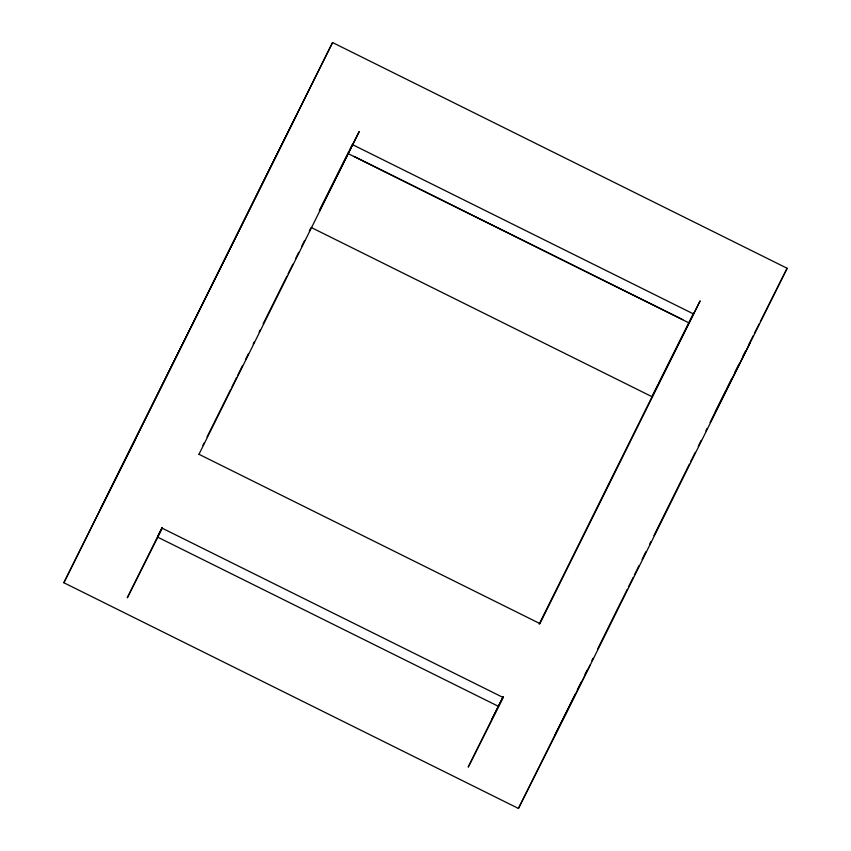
<?xml version="1.0" encoding="UTF-8"?>
<svg xmlns="http://www.w3.org/2000/svg" width="851" height="851" viewBox="0 0 851 851"><rect width="100%" height="100%" fill="white"/><g stroke="black" fill="none" stroke-linecap="round" stroke-linejoin="round"><path stroke-width="1.28" d="M63.857 582.733L332.571 42.55L787.143 268.267L566.628 712.627L518.429 808.45L63.857 582.733L332.571 42.55M157.946 535.853L162.179 527.503M202.953 445.328L204.144 442.945M207.006 436.999L230.738 389.354M231.919 386.971L236.642 377.44M237.833 375.057L242.556 365.526M245.513 359.579L248.471 353.622M253.194 344.091L254.375 341.708M259.108 332.177L260.289 329.805M263.15 323.859L286.883 276.203M288.064 273.82L292.797 264.299M295.754 258.342L298.701 252.385M301.658 246.428L304.615 240.471M309.339 230.951L310.53 228.568M347.208 154.637L319.359 210.761L359.218 131.565L198.953 454.338M503.111 696.799L468.21 767.123L503.207 697.533L162.275 528.237L127.278 597.838L157.446 537.034L498.378 706.319M539.162 624.145L693.469 313.328M539.885 623.623L700.15 300.86L658.546 383.567M518.429 808.45L569.383 705.958M569.734 705.085L575.297 694.044M577.393 689.64L581.201 682.13M585.062 674.194L587.116 670.226M591.849 660.695L593.03 658.312M597.753 648.792L620.432 602.902M620.804 602.338L627.304 589.232M628.485 586.85L633.218 577.329M634.399 574.946L639.122 565.415M642.08 559.458L645.792 551.81M649.77 543.98L650.951 541.598M653.908 535.641L689.363 464.178M690.597 461.519L691.778 459.136M692.32 458.232L695.278 452.275M698.235 446.318L701.181 440.361M705.915 430.829L707.096 428.457M710.053 422.5L725.977 390.226M727.158 387.854L731.871 378.344M734.828 372.408L738.955 364.09M295.797 116.459L100.62 508.813L135.628 439.222M348.974 151.116L347.793 153.467L688.725 322.763M350.165 148.755L352.537 144.032M158.041 535.853L162.19 527.599M658.004 384.652L651.951 396.672L311.019 227.387M491.782 719.435L503.122 696.884M742.519 356.995L745.497 351.08M748.465 345.166L753.231 335.698M754.422 333.337L759.177 323.869M760.368 321.497L787.143 268.267M715.372 411.778L750.38 342.187M555.203 734.541L590.2 664.939M352.622 144.681L693.554 313.966M353.867 156.318L682.779 319.646M199.049 454.328L539.981 623.613"/></g></svg>
